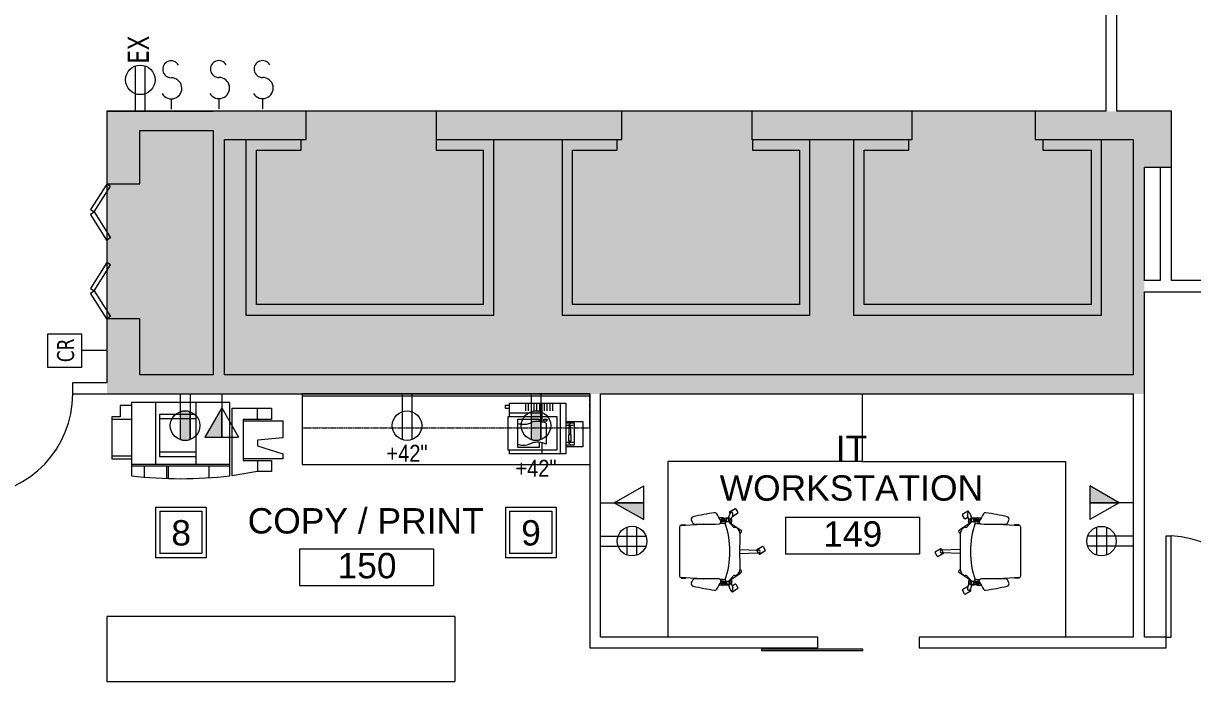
# Model space of a CAD drawing. Header units: inches. Extents: x -674 to 803, y -349 to 915.
# Drawn here: x -84.7 to 330.7, y 205.8 to 439.5 of the extents above; entities that cross this region are included whole.
import ezdxf

# ---------------------------------------------------------------- set-up
doc = ezdxf.new("R2010")
doc.units = ezdxf.units.IN
doc.header["$MEASUREMENT"] = 0
doc.linetypes.add('Overhead', pattern=[0.15625, 0.09375, -0.0625])
for name, color, linetype, lineweight in [('A-ANNO-NOTE', 131, 'Continuous', 13), ('A-AREA-IDEN', 2, 'Continuous', 20), ('A-DETL-GENF', 92, 'Continuous', 9), ('A-DETL-THIN', 151, 'Continuous', 9), ('A-DOOR', 31, 'Continuous', 13), ('A-WALL', 113, 'Continuous', 13), ('A-WALL-PATT', 111, 'Continuous', 13), ('E-ELEC-FIXT-IDEN', 2, 'Continuous', 9), ('I-FURN', 30, 'Continuous', 9), ('Q-CASE', 31, 'Continuous', 9)]:
    doc.layers.add(name, color=color, linetype=linetype, lineweight=lineweight)
doc.styles.add('Arial_1', font='arial.ttf', dxfattribs={"width": 0.85, "height": 6})
doc.styles.add('Arial_2', font='arial.ttf', dxfattribs={"height": 9})
doc.styles.add('Tahoma', font='tahoma.ttf', dxfattribs={"width": 0.85, "height": 7.5})
doc.styles.add('Tahoma_3', font='tahoma.ttf', dxfattribs={"width": 0.85, "height": 6})

# ---------------------------------------------------------------- blocks, each defined once
blk = doc.blocks.new('Copiers _ Printers - Copier - 60x27-629827-New Construction - Tel_Data_Elec Plan')
at = {"layer": 'I-FURN'}
for p, q in [((-26.89, 13.5), (-21.89, 13.5)), ((-26.89, 9.5), (-26.89, 13.5)), ((-21.89, 13.5), (-12.89, 15)), ((-21.89, 9.5), (-21.89, 13.5)), ((-12.89, 15), (-12.89, -9)), ((-12.14, 15), (-12.14, -11)), ((-4.64, 11.5), (-4.64, 15.67)), ((9.86, 11.5), (9.86, 15.92)), ((10.36, 11.5), (10.36, 15.92)), ((18.36, 11.5), (18.36, 15.45)), ((22.86, -11), (22.86, 15)), ((-30.89, 9), (-16.89, 9)), ((-30.89, 7.23), (-30.89, 9)), ((-21.89, 9.5), (-26.89, 9.5)), ((-16.89, 9.5), (-21.89, 9.5)), ((-16.89, -5), (-16.89, 9.5)), ((-12.14, 11.5), (22.86, 11.5)), ((-12.14, 11), (22.86, 11)), ((0, -11), (0, 11)), ((14.36, -11), (14.36, 11)), ((29.86, 9), (22.86, 9)), ((29.86, -6), (29.86, 9)), ((-21.91, 4.29), (-30.89, 7.23)), ((-21.91, 2.29), (-21.91, 4.29)), ((12.87, 8.09), (0, 8.09)), ((0, 6.59), (12.87, 6.59)), ((12.87, 6.59), (12.87, 8.09)), ((12.87, -5.33), (12.87, 6.59)), ((22.86, 8), (29.86, 8)), ((-30.89, 1.5), (-21.91, 2.29)), ((-30.89, -4.5), (-30.89, 1.5)), ((-16.89, -4.5), (-30.89, -4.5)), ((-26.89, -5), (-21.89, -5)), ((-26.89, -9), (-26.89, -5)), ((-21.89, -5), (-21.89, -9)), ((-21.89, -5), (-16.89, -5)), ((12.87, -5.33), (0, -5.33)), ((0, -6.83), (12.87, -6.83)), ((12.87, -6.83), (12.87, -5.33)), ((22.86, -5), (29.86, -5)), ((26.86, -6), (29.86, -6)), ((26.86, -10), (26.86, -6)), ((-21.89, -9), (-26.89, -9)), ((-12.89, -9), (-21.89, -9)), ((-12.14, -11), (22.86, -11)), ((22.86, -10), (26.86, -10))]:
    blk.add_line(p, q, dxfattribs=at)
blk.add_arc((5.36, -137.63), 153.63, 83.459, 96.541, dxfattribs=at)
blk = doc.blocks.new('Copiers _ Printers - Printer - Counter-629823-New Construction - Tel_Data_Elec Plan')
at = {"layer": 'I-FURN'}
for p, q in [((-14.48, 10), (-14.48, 9)), ((-12.98, 10), (-14.48, 10)), ((-14.48, 9), (-12.98, 9)), ((-12.98, 10.85), (7.02, 10.85)), ((-12.98, 6.1), (-12.98, 10.85)), ((-7.34, 10.85), (-7.34, 8.1)), ((-6.34, 10.85), (-6.34, 8.1)), ((-5.34, 10.85), (-5.34, 8.1)), ((-4.34, 10.85), (-4.34, 8.1)), ((-3.34, 10.85), (-3.34, 8.1)), ((-2.34, 10.85), (-2.34, 8.1)), ((-1.48, 10.85), (-1.48, 4.18)), ((-0.69, 10.85), (-0.69, 8.1)), ((0.31, 10.85), (0.31, 8.1)), ((1.31, 10.85), (1.31, 8.1)), ((2.31, 10.85), (2.31, 8.1)), ((5.02, 10.85), (5.02, 2.09)), ((7.02, 10.85), (7.02, 2.09)), ((-13.48, 6.1), (3.77, 6.1)), ((-13.48, 2.09), (-13.48, 6.1)), ((-12.98, 7.35), (-1.48, 7.35)), ((-9.98, 5.1), (-2.48, 5.1)), ((-9.98, 2.09), (-9.98, 5.1)), ((-2.48, 5.1), (-2.48, 4.32)), ((-0.84, 5.19), (0.32, 5.19)), ((-0.84, 4.42), (-0.84, 5.19)), ((0.32, 4.42), (-0.84, 4.42)), ((0.32, 5.19), (0.32, 4.42)), ((3.77, 6.1), (3.77, 2.09)), ((7.02, 4.35), (13.02, 4.35)), ((13.02, 4.35), (13.02, 2.09)), ((-13.48, -5.9), (-13.48, 2.09)), ((-9.98, -4.9), (-9.98, 2.09)), ((0, 3.7), (0, 2.09)), ((0, 2.09), (0, -3.7)), ((3.77, 2.09), (3.77, -5.9)), ((5.02, 2.09), (5.02, -7.15)), ((7.02, 3.85), (9.99, 3.85)), ((9.99, 2.85), (7.02, 2.85)), ((7.02, 2.09), (7.02, -7.15)), ((8.96, 3.85), (7.8, 2.85)), ((8.78, 2.37), (8.07, 2.37)), ((8.07, 2.37), (8.07, 2.09)), ((8.07, 2.09), (8.07, 0.04)), ((8.07, 0.04), (8.78, 0.04)), ((8.78, 2.09), (8.78, 2.37)), ((8.78, 0.04), (8.78, 2.09)), ((9.99, 3.85), (9.99, 2.09)), ((9.99, 2.09), (9.99, -4.15)), ((13.02, 2.09), (13.02, -4.65)), ((-2.48, -3.08), (-2.48, -4.9)), ((-1.48, -3.22), (-1.48, -7.15)), ((9.99, -3.15), (7.02, -3.15)), ((9.99, -4.15), (7.02, -4.15)), ((8.96, -4.15), (7.8, -3.15)), ((8.07, -0.34), (8.78, -0.34)), ((8.07, -2.67), (8.07, -0.34)), ((8.78, -2.67), (8.07, -2.67)), ((8.78, -0.34), (8.78, -2.67)), ((3.77, -5.9), (-13.48, -5.9)), ((-12.98, -7.15), (-12.98, -5.9)), ((7.02, -7.15), (-12.98, -7.15)), ((-2.48, -4.9), (-9.98, -4.9)), ((13.02, -4.65), (7.02, -4.65))]:
    blk.add_line(p, q, dxfattribs=at)
for centre, radius, start, end in [((-3.1, -3.36), 7.71, 66.3413, 104.709), ((-7.96, 9.54), 6.22, 251.0979, 267.3106), ((-7.96, 9.54), 6.22, 267.3106, 283.5233), ((-7.96, 9.54), 6.22, 283.5233, 299.736), ((-7.96, 2.14), 6.22, 251.0979, 299.736), ((-3.1, -10.77), 7.71, 66.3413, 104.709)]:
    blk.add_arc(centre, radius, start, end, dxfattribs=at)
blk = doc.blocks.new('Bifold-4 Panel - 48_ x 84_-1531325-New Construction - Tel_Data_Elec Plan')
at = {"layer": 'A-DOOR', "color": 7, "lineweight": 20}
for p, q in [((-24, 5.87), (-14.8, 11.71)), ((-14, 10.44), (-23.19, 4.6)), ((-14.8, 11.71), (-14, 10.44)), ((-13.2, 11.71), (-14, 10.44)), ((-14, 10.44), (-4.81, 4.6)), ((-4, 5.87), (-13.2, 11.71)), ((4, 5.87), (13.19, 11.71)), ((14, 10.44), (4.8, 4.6)), ((13.19, 11.71), (14, 10.44)), ((14.81, 11.71), (14, 10.44)), ((14, 10.44), (23.2, 4.6)), ((23.91, 5.92), (14.81, 11.71)), ((-23.19, 4.6), (-24, 5.87)), ((-4.81, 4.6), (-4, 5.87)), ((4.8, 4.6), (4, 5.87)), ((23.2, 4.6), (23.91, 5.92))]:
    blk.add_line(p, q, dxfattribs=at)
blk = doc.blocks.new('Counter Top - Standard Counter Top w_ Backsplash-1637776-New Construction - Tel_Data_Elec Plan')
at = {"layer": 'Q-CASE', "lineweight": 13}
for p, q in [((54.99, 0), (-47.26, 0)), ((-47.26, 0), (-47.26, -12)), ((54.99, -0.75), (-47.26, -0.75)), ((54.99, 0), (54.99, -12)), ((-47.26, -12), (-47.26, -25)), ((54.99, -12), (54.99, -21.7)), ((-47.26, -25), (54.99, -25))]:
    blk.add_line(p, q, dxfattribs=at)
blk = doc.blocks.new('Chairs - Task Chair-553613-New Construction - Tel_Data_Elec Plan')
at = {"layer": 'I-FURN'}
for p, q in [((-9.5, 17.28), (-9.5, 15.71)), ((-9.34, 17.28), (-9.5, 17.28)), ((-9.07, 17.74), (-9.34, 13.95)), ((-9.34, 15.71), (-9.34, 17.28)), ((-8.61, 17.87), (-9.07, 17.74)), ((8.61, 17.87), (-8.61, 17.87)), ((9.07, 17.74), (8.61, 17.87)), ((9.34, 13.95), (9.07, 17.74)), ((9.34, 15.71), (9.34, 17.28)), ((9.34, 17.28), (9.5, 17.28)), ((9.5, 17.28), (9.5, 15.71)), ((-9.5, 15.71), (-9.34, 15.71)), ((9.5, 15.71), (9.34, 15.71)), ((-11.87, 0.46), (-13.23, -0.01)), ((-11.94, 2.68), (-11.93, 3.82)), ((-11.85, 2.19), (-11.87, 0.38)), ((-11.8, 1.34), (-11.46, 1.34)), ((-11.79, 0.41), (-11.8, 1.34)), ((-10.5, 0.41), (-11.79, 0.41)), ((-11.51, 1.83), (-11.5, 3.09)), ((-11.46, 1.07), (-11.46, 3.04)), ((-11.01, 1.07), (-11.46, 1.07)), ((-11.01, 3.01), (-11.01, 1.07)), ((-11.01, 1.35), (-10.47, 1.36)), ((-10.98, 1.81), (-11, 3.05)), ((-10.67, 2.11), (-10.69, 1.35)), ((-10.57, 2.34), (-10.55, 2.67)), ((-10.55, 2.67), (-10.56, 3.18)), ((-10.28, 0.18), (-10.26, 0.13)), ((-10.26, 0.13), (-7.71, -3.75)), ((-9.92, 2.44), (-9.93, 3.44)), ((10.26, 0.13), (7.71, -3.75)), ((9.92, 2.44), (9.93, 3.44)), ((10.28, 0.18), (10.26, 0.13)), ((11.01, 1.35), (10.47, 1.36)), ((10.5, 0.41), (11.79, 0.41)), ((10.55, 2.67), (10.56, 3.18)), ((10.57, 2.34), (10.55, 2.67)), ((10.67, 2.11), (10.69, 1.35)), ((10.98, 1.81), (11, 3.05)), ((11.01, 3.01), (11.01, 1.07)), ((11.01, 1.07), (11.46, 1.07)), ((11.46, 1.07), (11.46, 3.04)), ((11.8, 1.34), (11.46, 1.34)), ((11.51, 1.83), (11.5, 3.09)), ((11.79, 0.41), (11.8, 1.34)), ((11.85, 2.19), (11.87, 0.38)), ((11.87, 0.46), (13.23, -0.01)), ((11.94, 2.68), (11.93, 3.82)), ((13.45, -0.11), (13.82, 0.11)), ((14.09, 0.03), (15.15, -1.8)), ((-13.23, -2.75), (-14.29, -0.91)), ((-14.27, -1.01), (-14.24, -0.99)), ((-13.31, -2.68), (-14.27, -1.01)), ((-14.21, -0.64), (-13.75, -0.37)), ((-13.27, -2.66), (-13.31, -2.68)), ((-11.66, -2.08), (-12.95, -2.82)), ((-11.25, -0.5), (-12.91, -1)), ((-12.18, -0.78), (-11.59, -1.8)), ((-12.14, -0.77), (-11.6, -1.7)), ((-11.1, -0.66), (-11.7, -0.04)), ((-11.6, -1.7), (-11.64, -1.72)), ((-9.9, -0.41), (-10.82, -0.7)), ((-7.71, -3.75), (-7.19, -4.17)), ((-0.66, -3.46), (-0.52, -10)), ((0.66, -3.46), (0.52, -10)), ((7.71, -3.75), (7.19, -4.17)), ((9.9, -0.41), (10.82, -0.7)), ((11.1, -0.66), (11.7, -0.04)), ((11.25, -0.5), (12.91, -1)), ((13.52, -2.75), (12.46, -0.91)), ((12.47, -1.01), (12.5, -0.99)), ((13.43, -2.68), (12.47, -1.01)), ((13.47, -2.66), (13.43, -2.68)), ((15.08, -2.08), (13.79, -2.82)), ((14.14, -0.05), (14.18, -0.03)), ((14.18, -0.03), (15.14, -1.7)), ((15.14, -1.7), (15.11, -1.72)), ((0.14, -12.46), (-0.91, -10.63)), ((-0.9, -10.73), (-0.87, -10.71)), ((0.06, -12.4), (-0.9, -10.73)), ((-0.84, -10.35), (-0.51, -10.16)), ((-0.51, -10.16), (0.45, -9.61)), ((0.1, -12.38), (0.06, -12.4)), ((1.71, -11.79), (0.42, -12.53)), ((0.72, -9.68), (1.78, -11.52)), ((0.77, -9.76), (0.8, -9.74)), ((0.8, -9.74), (1.77, -11.41)), ((1.77, -11.41), (1.73, -11.43))]:
    blk.add_line(p, q, dxfattribs=at)
for centre, radius, start, end in [((-8.78, 17.46), 0.589, 197.5488, 234.8938), ((8.78, 17.46), 0.589, 305.1062, 342.4512), ((160.08, -23.12), 176.17, 168.1407, 170.6784), ((-11.48, 12.92), 0.859, 67.1573, 168.4211), ((-15.08, 4.35), 10.15, 60.0767, 67.2087), ((-10.32, 12.61), 0.615, 1.1809, 60.0767), ((-165.25, 9.42), 155.58, 357.9527, 1.1809), ((255.74, -8.01), 265.99, 175.2633, 176.2298), ((-8.78, 15.53), 0.589, 134.4881, 162.4512), ((8.78, 15.53), 0.589, 17.5488, 45.5119), ((-255.74, -8.01), 265.99, 3.7702, 4.7367), ((165.25, 9.42), 155.58, 178.8191, 182.0473), ((10.32, 12.61), 0.615, 119.9233, 178.8191), ((15.08, 4.35), 10.15, 112.7913, 119.9233), ((11.48, 12.92), 0.859, 12.1424, 112.8427), ((-160.08, -23.12), 176.17, 9.3216, 11.8621), ((-13.01, 5.3), 0.749, 170.9769, 238.6662), ((1.3, 28.7), 28.17, 238.5497, 244.6019), ((-1.3, 28.7), 28.17, 295.3981, 301.4567), ((13.01, 5.3), 0.749, 301.5732, 9.0231), ((-11.06, 2.6), 0.887, 175.1633, 239.8143), ((-11.28, 0.37), 0.593, 179.0883, 275.9781), ((-11.2, 3.54), 0.533, 236.2491, 293.0328), ((-11.2, 3.47), 0.5, 238.5326, 292.9427), ((-11.36, 0.43), 0.657, 282.0358, 358.6793), ((-11.49, 2.63), 0.971, 302.0505, 342.3775), ((-10.48, 3.89), 0.711, 244.5158, 357.9527), ((-9.55, 0.85), 1.04, 126.1361, 211.8602), ((-11.69, 0.08), 1.25, 349.0811, 13.6231), ((-13.77, -4.39), 5.75, 42.5052, 54.6291), ((0, 31.42), 31.42, 251.1164, 288.8836), ((-8.09, 2.53), 1.84, 182.7113, 213.401), ((13.77, -4.39), 5.75, 125.3709, 137.4948), ((8.09, 2.53), 1.84, 326.599, 357.2887), ((10.48, 3.89), 0.711, 182.0473, 295.4842), ((9.55, 0.85), 1.04, 328.1398, 53.8639), ((11.69, 0.08), 1.25, 166.3769, 190.9189), ((11.49, 2.63), 0.971, 197.6225, 237.9495), ((11.36, 0.43), 0.657, 181.3207, 257.9642), ((11.2, 3.54), 0.533, 246.9672, 303.7509), ((11.2, 3.47), 0.5, 247.0573, 301.4674), ((11.28, 0.37), 0.593, 264.0219, 0.9117), ((11.06, 2.6), 0.887, 300.1857, 4.8367), ((13.92, -0.07), 0.2, 30, 119.888), ((-14.11, -0.81), 0.2, 120, 210.2094), ((-13.37, -0.61), 0.445, 153.9362, 242.1792), ((-13.25, -0.67), 0.583, 123.4497, 153.9089), ((-13.31, -0.49), 0.583, 242.1792, 272.5752), ((-12.73, -1.46), 1.53, 109.2073, 123.5114), ((-13.35, 0.46), 1.53, 272.498, 286.7927), ((-13.05, -2.65), 0.2, 210, 300), ((-11.76, -1.9), 0.2, 299.8879, 30), ((-10.91, -0.39), 0.323, 235.5284, 330.3379), ((-11.38, 0), 0.922, 323.5318, 350.3393), ((-5.74, 3.53), 5.54, 226.82, 238.9813), ((-23.82, -2.16), 15.26, 1.4313, 3.5527), ((-6.32, -1.36), 2.29, 190.6082, 225.4023), ((-6.2, -0.69), 2.87, 232.9914, 264.295), ((-7.35, -3.06), 1.12, 277.9248, 334.3781), ((0, -248.58), 245.12, 88.4848, 91.5152), ((7.35, -3.06), 1.12, 205.6219, 262.0752), ((6.2, -0.69), 2.87, 275.705, 307.0086), ((6.32, -1.36), 2.29, 314.5977, 349.3918), ((23.82, -2.16), 15.26, 176.4473, 178.5687), ((5.74, 3.53), 5.54, 301.0187, 313.18), ((11.38, 0), 0.922, 189.6607, 216.4682), ((10.91, -0.39), 0.323, 209.6621, 304.4716), ((12.63, -0.81), 0.2, 195.1327, 209.8705), ((13.35, 0.46), 1.53, 253.2073, 267.502), ((12.73, -1.46), 1.53, 56.4124, 70.7927), ((13.31, -0.49), 0.583, 267.4248, 297.8208), ((13.69, -2.65), 0.2, 210, 300), ((13.25, -0.67), 0.583, 26.0911, 56.3507), ((13.37, -0.61), 0.445, 297.8208, 26.0638), ((14.98, -1.9), 0.2, 299.832, 30), ((-0.74, -10.53), 0.2, 119.8643, 210), ((1.01, -9.97), 1.53, 181.2073, 195.5495), ((0.1, -10.22), 0.583, 195.5495, 225.746), ((0, -10.32), 0.445, 225.7229, 314.2771), ((-0.1, -10.22), 0.583, 314.254, 344.4505), ((0.55, -9.78), 0.2, 95.235, 119.8607), ((-1.01, -9.97), 1.53, 344.4505, 358.7927), ((0.55, -9.78), 0.2, 29.8466, 95.235), ((1.61, -11.62), 0.2, 300, 30), ((0.32, -12.36), 0.2, 210, 300.1357)]:
    blk.add_arc(centre, radius, start, end, dxfattribs=at)
blk = doc.blocks.new('Single-Flush - 36_ x 84_-1515770-New Construction - Tel_Data_Elec Plan')
at = {"layer": 'A-DOOR', "color": 7, "lineweight": 20}
for p, q in [((16.25, -1.87), (16.25, -37.9)), ((18, -1.87), (16.25, -1.87)), ((18, -1.87), (18, -37.9)), ((18, -37.9), (16.25, -37.9))]:
    blk.add_line(p, q, dxfattribs=at)
at = {"layer": 'A-DOOR', "lineweight": 9}
blk.add_arc((18, -1.87), 36.07, 180, 267.2188, dxfattribs=at)
blk = doc.blocks.new('Counter Top - L Shaped _No Backsplash_ - Standard Counter Top-1705166-New Construction - Tel_Data_Elec Plan')
at = {"layer": 'Q-CASE', "lineweight": 13}
for p, q in [((-23.26, -96.26), (-23.26, -24)), ((-23.26, -24), (39.11, -24)), ((-47.26, -96.26), (-23.26, -96.26))]:
    blk.add_line(p, q, dxfattribs=at)
blk = doc.blocks.new('Counter Top - L Shaped _No Backsplash_ - Standard Counter Top-1705112-New Construction - Tel_Data_Elec Plan')
at = {"layer": 'Q-CASE', "lineweight": 13}
for p, q in [((-47.26, 93), (-23.26, 93)), ((-23.26, 93), (-23.26, 24)), ((-23.26, 24), (39.11, 24))]:
    blk.add_line(p, q, dxfattribs=at)
blk = doc.blocks.new('Sliding - Single-Glass - No Frame - 36_ x 96_-1705219-New Construction - Tel_Data_Elec Plan')
at = {"layer": 'A-DOOR', "color": 7, "lineweight": 20}
for p, q in [((-38, -2.375), (-38, -2.875)), ((-2, -2.375), (-38, -2.375)), ((-38, -2.875), (-2, -2.875)), ((-2, -2.875), (-2, -2.375))]:
    blk.add_line(p, q, dxfattribs=at)
blk = doc.blocks.new('Upper Cabinet - Standard Upper Cabinet-1638102-New Construction - Tel_Data_Elec Plan')
at = {"layer": 'Q-CASE', "lineweight": 13}
blk.add_line((54.99, 0), (-47.26, 0), dxfattribs=at)
at = {"layer": 'Q-CASE', "linetype": 'Overhead'}
for p, q in [((-47.26, 0), (-47.26, -12)), ((54.99, -12), (54.99, 0)), ((-47.26, -12), (54.99, -12))]:
    blk.add_line(p, q, dxfattribs=at)
blk = doc.blocks.new('Counter Top _No Backsplash_ - Standard Counter Top-1705444-New Construction - Tel_Data_Elec Plan')
at = {"layer": 'Q-CASE', "lineweight": 13}
for p, q in [((-47.26, 0), (-47.26, -23.12)), ((76.31, 0), (-47.26, 0)), ((76.31, 0), (76.31, -23.12)), ((-47.26, -23.12), (76.31, -23.12))]:
    blk.add_line(p, q, dxfattribs=at)
blk = doc.blocks.new('Single-Flush - 36_ x 96_-1612912-New Construction - Tel_Data_Elec Plan')
at = {"layer": 'A-DOOR', "color": 7, "lineweight": 20}
for p, q in [((16.25, 2), (16.25, 38.02)), ((18, 38.02), (16.25, 38.02)), ((18, 2), (18, 38.02)), ((18, 2), (16.25, 2))]:
    blk.add_line(p, q, dxfattribs=at)
at = {"layer": 'A-DOOR', "lineweight": 9}
blk.add_arc((18, 2), 36.07, 92.7812, 180, dxfattribs=at)
blk = doc.blocks.new('FORM Equipment_Fixture Tag - Square-214315-New Construction - Tel_Data_Elec Plan')
at = {"layer": 'A-ANNO-NOTE', "lineweight": 20}
for p, q in [((-0.09375, 0.09375), (0.09375, 0.09375)), ((-0.09375, 0.09375), (0.09375, 0.09375)), ((-0.09375, 0.09375), (0.09375, 0.09375)), ((-0.09375, 0.09375), (-0.09375, -0.09375)), ((0.09375, 0.09375), (0.09375, -0.09375)), ((-0.078125, 0.078125), (-0.078125, -0.078125)), ((-0.078125, 0.078125), (0.078125, 0.078125)), ((0.078125, 0.078125), (0.078125, -0.078125)), ((0.078125, -0.078125), (-0.078125, -0.078125)), ((0.09375, -0.09375), (-0.09375, -0.09375))]:
    blk.add_line(p, q, dxfattribs=at)
blk = doc.blocks.new('FORM Room Tag - Name _ Number-61107-New Construction - Tel_Data_Elec Plan')
at = {"layer": 'A-AREA-IDEN'}
for p, q in [((-0.2444, -0.0231), (-0.2444, -0.1589)), ((-0.2444, -0.0231), (0.2515, -0.0231)), ((0.2515, -0.0231), (0.2515, -0.1589)), ((-0.2444, -0.1589), (0.2515, -0.1589))]:
    blk.add_line(p, q, dxfattribs=at)

msp = doc.modelspace()

# ---------------------------------------------------------------- hatches: boundary and pattern name
at = {"layer": 'A-ANNO-NOTE', "lineweight": 9}
for points in [[(-28.99, 291.71), (-28.88, 301.65), (-28.99, 301.61)], [(-27.72, 291.43), (-28.88, 301.65), (-28.99, 291.71)], [(-28.88, 301.65), (-27.01, 301.9), (-27.96, 301.86)], [(-27.72, 291.43), (-27.01, 301.9), (-28.88, 301.65)], [(-27.72, 291.43), (-25.73, 291.63), (-27.01, 301.9)], [(-25.73, 291.63), (-25.96, 301.75), (-27.01, 301.9)], [(-25.96, 301.75), (-26.54, 301.86), (-27.01, 301.9)], [(-25.73, 291.63), (-25.85, 301.72), (-25.96, 301.75)], [(-25.73, 291.63), (-25.51, 301.61), (-25.85, 301.72)], [(-25.73, 291.63), (-25.51, 291.71), (-25.51, 301.61)], [(-14.25, 292.53), (-14.25, 302.99), (-20.25, 292.53)], [(95.67, 291.71), (96.82, 301.88), (96.7, 301.86)], [(96.94, 291.43), (96.82, 301.88), (95.67, 291.71)], [(95.67, 291.71), (96.7, 301.86), (96.35, 301.8)], [(95.67, 291.71), (96.35, 301.8), (96.01, 301.72)], [(95.67, 291.71), (96.01, 301.72), (95.67, 301.61)], [(96.94, 291.43), (97.65, 301.9), (96.82, 301.88)], [(96.94, 291.43), (98.7, 291.57), (97.65, 301.9)], [(98.7, 301.75), (98.35, 301.82), (97.65, 301.9)], [(98.81, 291.6), (98.7, 301.75), (97.65, 301.9)], [(98.7, 291.57), (98.81, 291.6), (97.65, 301.9)], [(98.81, 291.6), (98.93, 301.68), (98.7, 301.75)], [(98.81, 291.6), (99.15, 301.61), (98.93, 301.68)], [(98.81, 291.6), (99.15, 291.71), (99.15, 301.61)], [(-26.9, 291.42), (-25.73, 291.63), (-27.72, 291.43)], [(97.76, 291.42), (98.7, 291.57), (96.94, 291.43)], [(304.62, 269.28), (294.16, 275.28), (294.16, 269.28)], [(135.66, 263.28), (135.66, 269.28), (125.2, 269.28)]]:
    msp.add_hatch(color=256, dxfattribs=at).paths.add_polyline_path(points, flags=0)
at = {"layer": 'A-DETL-GENF'}
h = msp.add_hatch(color=9, dxfattribs=at)
h.paths.add_polyline_path([(-4.44, 314.65), (309.54, 314.65), (309.54, 398.26), (274.68, 398.26), (274.68, 408.26), (231.09, 408.26), (231.09, 398.26), (174.09, 398.26), (174.09, 408.26), (127.93, 408.26), (127.93, 398.26), (61.93, 398.26), (61.93, 408.26), (15.75, 408.26), (15.75, 398.26), (-13.25, 398.26), (-13.25, 314.65), (-5.67, 314.65)], flags=0)
h.paths.add_polyline_path([(-17.25, 314.65), (-17.25, 401.43), (-43.29, 401.43), (-43.29, 382.54), (-55.04, 382.54), (-55.04, 334.54), (-43.29, 334.54), (-43.29, 314.65), (-24.88, 314.65)], flags=0)
h.paths.add_polyline_path([(231.09, 335.94), (210.24, 335.94), (210.24, 398.19), (229.88, 398.19), (229.88, 394.44), (213.99, 394.44), (213.99, 339.69), (294.57, 339.69), (294.57, 394.44), (277.44, 394.44), (277.44, 398.19), (298.32, 398.19), (298.32, 335.94), (272.52, 335.94)], flags=0)
h.paths.add_polyline_path([(166.66, 335.94), (106.65, 335.94), (106.65, 398.19), (126.29, 398.19), (126.29, 394.44), (110.4, 394.44), (110.4, 339.69), (190.98, 339.69), (190.98, 394.44), (174.29, 394.44), (174.29, 398.19), (194.73, 398.19), (194.73, 335.94), (174.09, 335.94)], flags=0)
h.paths.add_polyline_path([(43.26, 335.94), (-5.67, 335.94), (-5.67, 398.19), (13.97, 398.19), (13.97, 394.44), (-1.92, 394.44), (-1.92, 339.69), (78.66, 339.69), (78.66, 394.44), (61.97, 394.44), (61.97, 398.19), (82.41, 398.19), (82.41, 335.94), (60.8, 335.94)], flags=0)
h.paths.add_polyline_path([(-17.25, 408.18), (-17.25, 408.26), (-55.04, 408.26), (-55.04, 408.18), (-24.88, 408.18)], flags=0)
at = {"layer": 'A-WALL-PATT'}
for points in [[(-55.06, 401.43), (-17.25, 401.43), (-17.25, 408.18), (-55.06, 408.18)], [(-17.25, 314.65), (-13.25, 314.65), (-13.25, 408.26), (-17.25, 408.26), (-17.25, 314.86)], [(15.75, 398.26), (15.75, 408.26), (-13.25, 408.26), (-13.25, 398.26), (-1.92, 398.26)], [(127.93, 398.26), (127.93, 408.26), (61.93, 408.26), (61.93, 398.26), (120.28, 398.26)], [(231.09, 398.26), (231.09, 408.26), (174.09, 408.26), (174.09, 398.26)], [(299.79, 398.26), (309.54, 398.26), (309.54, 408.26), (274.68, 408.26), (274.68, 398.26)], [(323.16, 388.26), (323.16, 408.26), (309.54, 408.26), (309.54, 388.26), (319.16, 388.26)], [(-5.67, 335.94), (-1.92, 335.94), (-1.92, 398.19), (-5.67, 398.19)], [(13.97, 394.44), (13.97, 398.19), (-1.92, 398.19), (-1.92, 394.44)], [(78.66, 394.44), (78.66, 398.19), (61.97, 398.19), (61.97, 394.44)], [(82.41, 339.69), (82.41, 398.19), (78.66, 398.19), (78.66, 339.69)], [(116.53, 394.44), (126.29, 394.44), (126.29, 398.19), (106.65, 398.19), (106.65, 394.44), (110.4, 394.44)], [(174.29, 394.44), (190.98, 394.44), (190.98, 398.19), (174.29, 398.19)], [(194.73, 339.69), (194.73, 398.19), (190.98, 398.19), (190.98, 339.69)], [(213.99, 394.44), (229.88, 394.44), (229.88, 398.19), (210.24, 398.19), (210.24, 394.44)], [(277.44, 394.44), (294.57, 394.44), (294.57, 398.19), (277.44, 398.19)], [(298.32, 339.69), (298.32, 398.19), (294.57, 398.19), (294.57, 339.69)], [(106.65, 335.94), (110.4, 335.94), (110.4, 394.44), (106.65, 394.44), (106.65, 339.69)], [(210.24, 335.94), (213.99, 335.94), (213.99, 394.44), (210.24, 394.44), (210.24, 339.69)], [(313.54, 314.65), (313.54, 388.26), (309.54, 388.26), (309.54, 314.65)], [(61.93, 335.94), (82.41, 335.94), (82.41, 339.69), (-1.92, 339.69), (-1.92, 335.94), (60.8, 335.94)], [(120.28, 335.94), (194.73, 335.94), (194.73, 339.69), (110.4, 339.69), (110.4, 335.94), (116.53, 335.94)], [(272.52, 335.94), (298.32, 335.94), (298.32, 339.69), (213.99, 339.69), (213.99, 335.94), (231.09, 335.94)], [(116.53, 307.9), (313.54, 307.9), (313.54, 314.65), (-43.29, 314.65), (-43.29, 307.9), (60.8, 307.9)]]:
    msp.add_hatch(color=8, dxfattribs=at).paths.add_polyline_path(points, flags=0)
h = msp.add_hatch(color=8, dxfattribs=at)
h.paths.add_polyline_path([(-43.29, 307.9), (-43.29, 334.54), (-55.04, 334.54), (-55.04, 307.9), (-45.06, 307.9)], flags=0)
h.paths.add_polyline_path([(-43.29, 382.54), (-43.29, 401.43), (-55.04, 401.43), (-55.04, 382.54), (-45.06, 382.54)], flags=0)

# ---------------------------------------------------------------- linework, layer by layer
at = {"layer": 'A-ANNO-NOTE', "lineweight": 20}
for p, q in [((-44.91, 408.18), (-44.91, 424.38)), ((-41.43, 408.18), (-41.43, 424.38)), ((-32.21, 412.68), (-32.21, 409.02)), ((-15.26, 412.76), (-15.26, 409.1)), ((0.24, 412.76), (0.24, 409.1)), ((-76.04, 317.28), (-76.04, 329.28)), ((-76.04, 329.28), (-64.04, 329.28)), ((-64.04, 329.28), (-64.04, 317.28)), ((-55.04, 323.28), (-64.04, 323.28)), ((-64.04, 317.28), (-76.04, 317.28)), ((-28.99, 307.9), (-28.99, 291.71)), ((-25.51, 307.9), (-25.51, 291.71)), ((-14.25, 307.9), (-14.25, 292.53)), ((49.84, 307.9), (49.84, 291.71)), ((53.32, 307.9), (53.32, 291.71)), ((95.67, 307.9), (95.67, 291.71)), ((99.15, 307.9), (99.15, 291.71)), ((-28.99, 301.61), (-28.99, 291.71)), ((-25.51, 291.71), (-25.51, 301.61)), ((-14.25, 302.99), (-20.25, 292.53)), ((-14.25, 302.99), (-20.25, 292.53)), ((-14.25, 292.53), (-14.25, 302.99)), ((-14.25, 302.99), (-8.25, 292.53)), ((95.67, 301.61), (95.67, 291.71)), ((99.15, 291.71), (99.15, 301.61)), ((-20.25, 292.53), (-14.25, 292.53)), ((-20.25, 292.53), (-8.25, 292.53)), ((125.2, 269.28), (135.66, 275.28)), ((135.66, 263.28), (135.66, 275.28)), ((294.16, 275.28), (294.16, 269.28)), ((304.62, 269.28), (294.16, 275.28)), ((294.16, 275.28), (294.16, 263.28)), ((304.62, 269.28), (294.16, 275.28)), ((120.28, 269.28), (135.66, 269.28)), ((135.66, 269.28), (125.2, 269.28)), ((125.2, 269.28), (135.66, 263.28)), ((125.2, 269.28), (135.66, 263.28)), ((135.66, 263.28), (135.66, 269.28)), ((294.16, 269.28), (304.62, 269.28)), ((309.54, 269.28), (294.16, 269.28)), ((304.62, 269.28), (294.16, 263.28)), ((129.79, 250.71), (129.79, 260.61)), ((133.27, 250.71), (133.27, 260.61)), ((296.55, 260.6), (296.55, 250.7)), ((300.03, 260.6), (300.03, 250.7)), ((120.28, 257.4), (136.48, 257.4)), ((120.28, 253.92), (136.48, 253.92)), ((309.54, 257.39), (293.34, 257.39)), ((309.54, 253.91), (293.34, 253.91))]:
    msp.add_line(p, q, dxfattribs=at)
for centre in [(-43.17, 419.43), (-27.25, 296.66), (51.58, 296.66), (97.41, 296.66), (131.53, 255.66), (298.29, 255.65)]:
    msp.add_circle(centre, 5.25, dxfattribs=at)
for centre, radius, start, end in [((-32.21, 423.18), 3, 30, 270), ((-15.26, 423.26), 3, 30, 270), ((0.24, 423.26), 3, 30, 270), ((-32.16, 416.43), 3.75, 210, 90.7739), ((-15.21, 416.51), 3.75, 210, 90.7739), ((0.29, 416.51), 3.75, 210, 90.7739), ((-27.25, 296.66), 5.25, 70.6207, 109.3793), ((97.41, 296.66), 5.25, 70.6207, 109.3793), ((-27.25, 296.66), 5.25, 250.6207, 289.3793), ((97.41, 296.66), 5.25, 250.6207, 289.3793)]:
    msp.add_arc(centre, radius, start, end, dxfattribs=at)
at = {"layer": 'A-DETL-THIN'}
for p, q in [((-17.25, 408.26), (-55.04, 408.26)), ((-55.04, 408.26), (-55.04, 408.18)), ((61.93, 408.26), (15.75, 408.26)), ((174.09, 408.26), (127.93, 408.26)), ((274.68, 408.26), (231.09, 408.26)), ((-55.04, 382.54), (-55.04, 334.54))]:
    msp.add_line(p, q, dxfattribs=at)
at = {"layer": 'A-WALL', "color": 7, "lineweight": 20}
for p, q in [((299.79, 534.9), (299.79, 408.26)), ((303.79, 408.26), (303.79, 534.9)), ((-17.25, 408.18), (-55.06, 408.18)), ((-55.06, 408.18), (-55.06, 401.43)), ((-17.25, 408.26), (-17.25, 408.18)), ((15.75, 408.26), (-17.25, 408.26)), ((15.75, 398.26), (15.75, 408.26)), ((127.93, 408.26), (61.93, 408.26)), ((61.93, 408.26), (61.93, 398.26)), ((127.93, 398.26), (127.93, 408.26)), ((231.09, 408.26), (174.09, 408.26)), ((174.09, 408.26), (174.09, 398.26)), ((231.09, 398.26), (231.09, 408.26)), ((299.79, 408.26), (274.68, 408.26)), ((274.68, 408.26), (274.68, 398.26)), ((323.16, 408.26), (303.79, 408.26)), ((323.16, 348.22), (323.16, 408.26)), ((-55.06, 401.43), (-55.04, 401.43)), ((-55.04, 401.43), (-55.04, 382.54)), ((-43.29, 382.54), (-43.29, 401.43)), ((-43.29, 401.43), (-17.25, 401.43)), ((-17.25, 401.43), (-17.25, 314.65)), ((-13.25, 314.65), (-13.25, 398.26)), ((-13.25, 398.26), (15.75, 398.26)), ((-5.67, 398.19), (-5.67, 335.94)), ((13.97, 398.19), (-5.67, 398.19)), ((13.97, 394.44), (13.97, 398.19)), ((61.93, 398.26), (127.93, 398.26)), ((82.41, 398.19), (61.97, 398.19)), ((61.97, 398.19), (61.97, 394.44)), ((82.41, 335.94), (82.41, 398.19)), ((126.29, 398.19), (106.65, 398.19)), ((106.65, 398.19), (106.65, 335.94)), ((126.29, 394.44), (126.29, 398.19)), ((174.09, 398.26), (231.09, 398.26)), ((194.73, 398.19), (174.29, 398.19)), ((174.29, 398.19), (174.29, 394.44)), ((194.73, 335.94), (194.73, 398.19)), ((229.88, 398.19), (210.24, 398.19)), ((210.24, 398.19), (210.24, 335.94)), ((229.88, 394.44), (229.88, 398.19)), ((274.68, 398.26), (309.54, 398.26)), ((298.32, 398.19), (277.44, 398.19)), ((277.44, 398.19), (277.44, 394.44)), ((298.32, 335.94), (298.32, 398.19)), ((309.54, 398.26), (309.54, 314.65)), ((-1.92, 339.69), (-1.92, 394.44)), ((-1.92, 394.44), (13.97, 394.44)), ((61.97, 394.44), (78.66, 394.44)), ((78.66, 394.44), (78.66, 339.69)), ((110.4, 394.44), (126.29, 394.44)), ((110.4, 339.69), (110.4, 394.44)), ((174.29, 394.44), (190.98, 394.44)), ((190.98, 394.44), (190.98, 339.69)), ((213.99, 394.44), (229.88, 394.44)), ((213.99, 339.69), (213.99, 394.44)), ((277.44, 394.44), (294.57, 394.44)), ((294.57, 394.44), (294.57, 339.69)), ((313.54, 348.22), (313.54, 388.26)), ((323.16, 388.26), (313.54, 388.26)), ((319.16, 388.26), (319.16, 348.22)), ((-55.04, 382.54), (-43.29, 382.54)), ((319.16, 348.22), (313.54, 348.22)), ((414.79, 348.22), (323.16, 348.22)), ((313.54, 344.22), (414.79, 344.22)), ((313.54, 221.53), (313.54, 344.22)), ((78.66, 339.69), (-1.92, 339.69)), ((190.98, 339.69), (110.4, 339.69)), ((294.57, 339.69), (213.99, 339.69)), ((-43.29, 334.54), (-55.04, 334.54)), ((-55.04, 334.54), (-55.04, 311.9)), ((-43.29, 314.65), (-43.29, 334.54)), ((-5.67, 335.94), (82.41, 335.94)), ((106.65, 335.94), (194.73, 335.94)), ((210.24, 335.94), (298.32, 335.94)), ((-55.04, 311.9), (-67.21, 311.9)), ((-67.21, 311.9), (-67.21, 307.9)), ((-17.25, 314.65), (-43.29, 314.65)), ((309.54, 314.65), (-13.25, 314.65)), ((-67.21, 307.9), (116.53, 307.9)), ((116.53, 307.9), (116.53, 217.78)), ((120.28, 307.9), (309.54, 307.9)), ((120.28, 221.53), (120.28, 307.9)), ((309.54, 307.9), (309.54, 221.53)), ((197.54, 221.53), (120.28, 221.53)), ((197.54, 217.78), (197.54, 221.53)), ((309.54, 221.53), (233.54, 221.53)), ((233.54, 221.53), (233.54, 217.78)), ((321.29, 221.53), (313.54, 221.53)), ((321.29, 217.78), (321.29, 221.53)), ((116.53, 217.78), (197.54, 217.78)), ((233.54, 217.78), (321.29, 217.78))]:
    msp.add_line(p, q, dxfattribs=at)

# ---------------------------------------------------------------- block references
at = {"layer": 'A-ANNO-NOTE', "lineweight": 20, "xscale": 96, "yscale": 96, "zscale": 96}
for p in [(-28.77, 258.74), (95.53, 258.74)]:
    msp.add_blockref('FORM Equipment_Fixture Tag - Square-214315-New Construction - Tel_Data_Elec Plan', p, dxfattribs=at)
at = {"layer": 'A-AREA-IDEN', "xscale": 95.99999999999994, "yscale": 95.99999999999994, "zscale": 95.99999999999994}
for p in [(209.44, 266.42), (36.89, 255.18)]:
    msp.add_blockref('FORM Room Tag - Name _ Number-61107-New Construction - Tel_Data_Elec Plan', p, dxfattribs=at)
at = {"layer": 'A-DOOR'}
for name, p, rotation in [('Bifold-4 Panel - 48_ x 84_-1531325-New Construction - Tel_Data_Elec Plan', (-49.17, 358.54), 89.9999999999999), ('Single-Flush - 36_ x 96_-1612912-New Construction - Tel_Data_Elec Plan', (-85.21, 309.9), 180), ('Single-Flush - 36_ x 84_-1515770-New Construction - Tel_Data_Elec Plan', (339.29, 219.65), 180)]:
    msp.add_blockref(name, p, dxfattribs=dict(at, rotation=rotation))
msp.add_blockref('Sliding - Single-Glass - No Frame - 36_ x 96_-1705219-New Construction - Tel_Data_Elec Plan', (215.54, 219.65), dxfattribs=at)
at = {"layer": 'I-FURN'}
for name, p, rotation in [('Copiers _ Printers - Copier - 60x27-629827-New Construction - Tel_Data_Elec Plan', (-23.46, 293.82), 180), ('Chairs - Task Chair-553613-New Construction - Tel_Data_Elec Plan', (166.28, 251.98), 90.00000229390952), ('Chairs - Task Chair-553613-New Construction - Tel_Data_Elec Plan', (251.71, 251.98), 270.0000022939097)]:
    msp.add_blockref(name, p, dxfattribs=dict(at, rotation=rotation))
msp.add_blockref('Copiers _ Printers - Printer - Counter-629823-New Construction - Tel_Data_Elec Plan', (100.98, 293.82), dxfattribs=at)
at = {"layer": 'Q-CASE', "lineweight": 13}
for name, p in [('Counter Top - Standard Counter Top w_ Backsplash-1637776-New Construction - Tel_Data_Elec Plan', (61.54, 307.9)), ('Upper Cabinet - Standard Upper Cabinet-1638102-New Construction - Tel_Data_Elec Plan', (61.54, 307.9)), ('Counter Top _No Backsplash_ - Standard Counter Top-1705444-New Construction - Tel_Data_Elec Plan', (-7.78, 228.9))]:
    msp.add_blockref(name, p, dxfattribs=at)
for name, p, rotation in [('Counter Top - L Shaped _No Backsplash_ - Standard Counter Top-1705112-New Construction - Tel_Data_Elec Plan', (120.28, 260.64), 270.0000000000005), ('Counter Top - L Shaped _No Backsplash_ - Standard Counter Top-1705166-New Construction - Tel_Data_Elec Plan', (309.54, 260.64), 269.9999999999995)]:
    msp.add_blockref(name, p, dxfattribs=dict(at, rotation=rotation))

# ---------------------------------------------------------------- texts
at = {"layer": 'A-ANNO-NOTE', "lineweight": 9, "insert": (-47.63, 425.19), "char_height": 7.5, "width": 11.8387, "attachment_point": 1, "rotation": 90, "line_spacing_factor": 0.994306, "style": 'Tahoma'}
msp.add_mtext('EX', dxfattribs=at)
at = {"layer": 'A-ANNO-NOTE', "lineweight": 9, "insert": (-72.72, 319.19), "char_height": 6, "width": 10.0444, "attachment_point": 1, "rotation": 90, "style": 'Tahoma_3'}
msp.add_mtext('CR', dxfattribs=at)
at = {"layer": 'A-ANNO-NOTE', "lineweight": 9, "char_height": 9, "width": 8.3742, "attachment_point": 2, "line_spacing_factor": 0.941778, "style": 'Arial_2'}
for s, insert in [('8', (-28.66, 263.1)), ('9', (95.64, 263.1))]:
    msp.add_mtext(s, dxfattribs=dict(at, insert=insert))
at = {"layer": 'A-AREA-IDEN', "lineweight": 9, "char_height": 9, "attachment_point": 2, "line_spacing_factor": 0.941778, "style": 'Arial_2'}
for s, insert, width in [('IT\\PWORKSTATION', (209.45, 293.15), 111.6189), ('COPY / PRINT', (36.9, 267.36), 99.829), ('149', (209.91, 262.7), 25.1225), ('150', (37.37, 251.46), 25.1225)]:
    msp.add_mtext(s, dxfattribs=dict(at, insert=insert, width=width))
at = {"layer": 'E-ELEC-FIXT-IDEN', "char_height": 6, "width": 17.336, "attachment_point": 2, "line_spacing_factor": 0.941778, "style": 'Arial_1'}
for insert in [(51.58, 289.86), (97.41, 284.53)]:
    msp.add_mtext('+42"', dxfattribs=dict(at, insert=insert))

doc.saveas('drawing.dxf')
